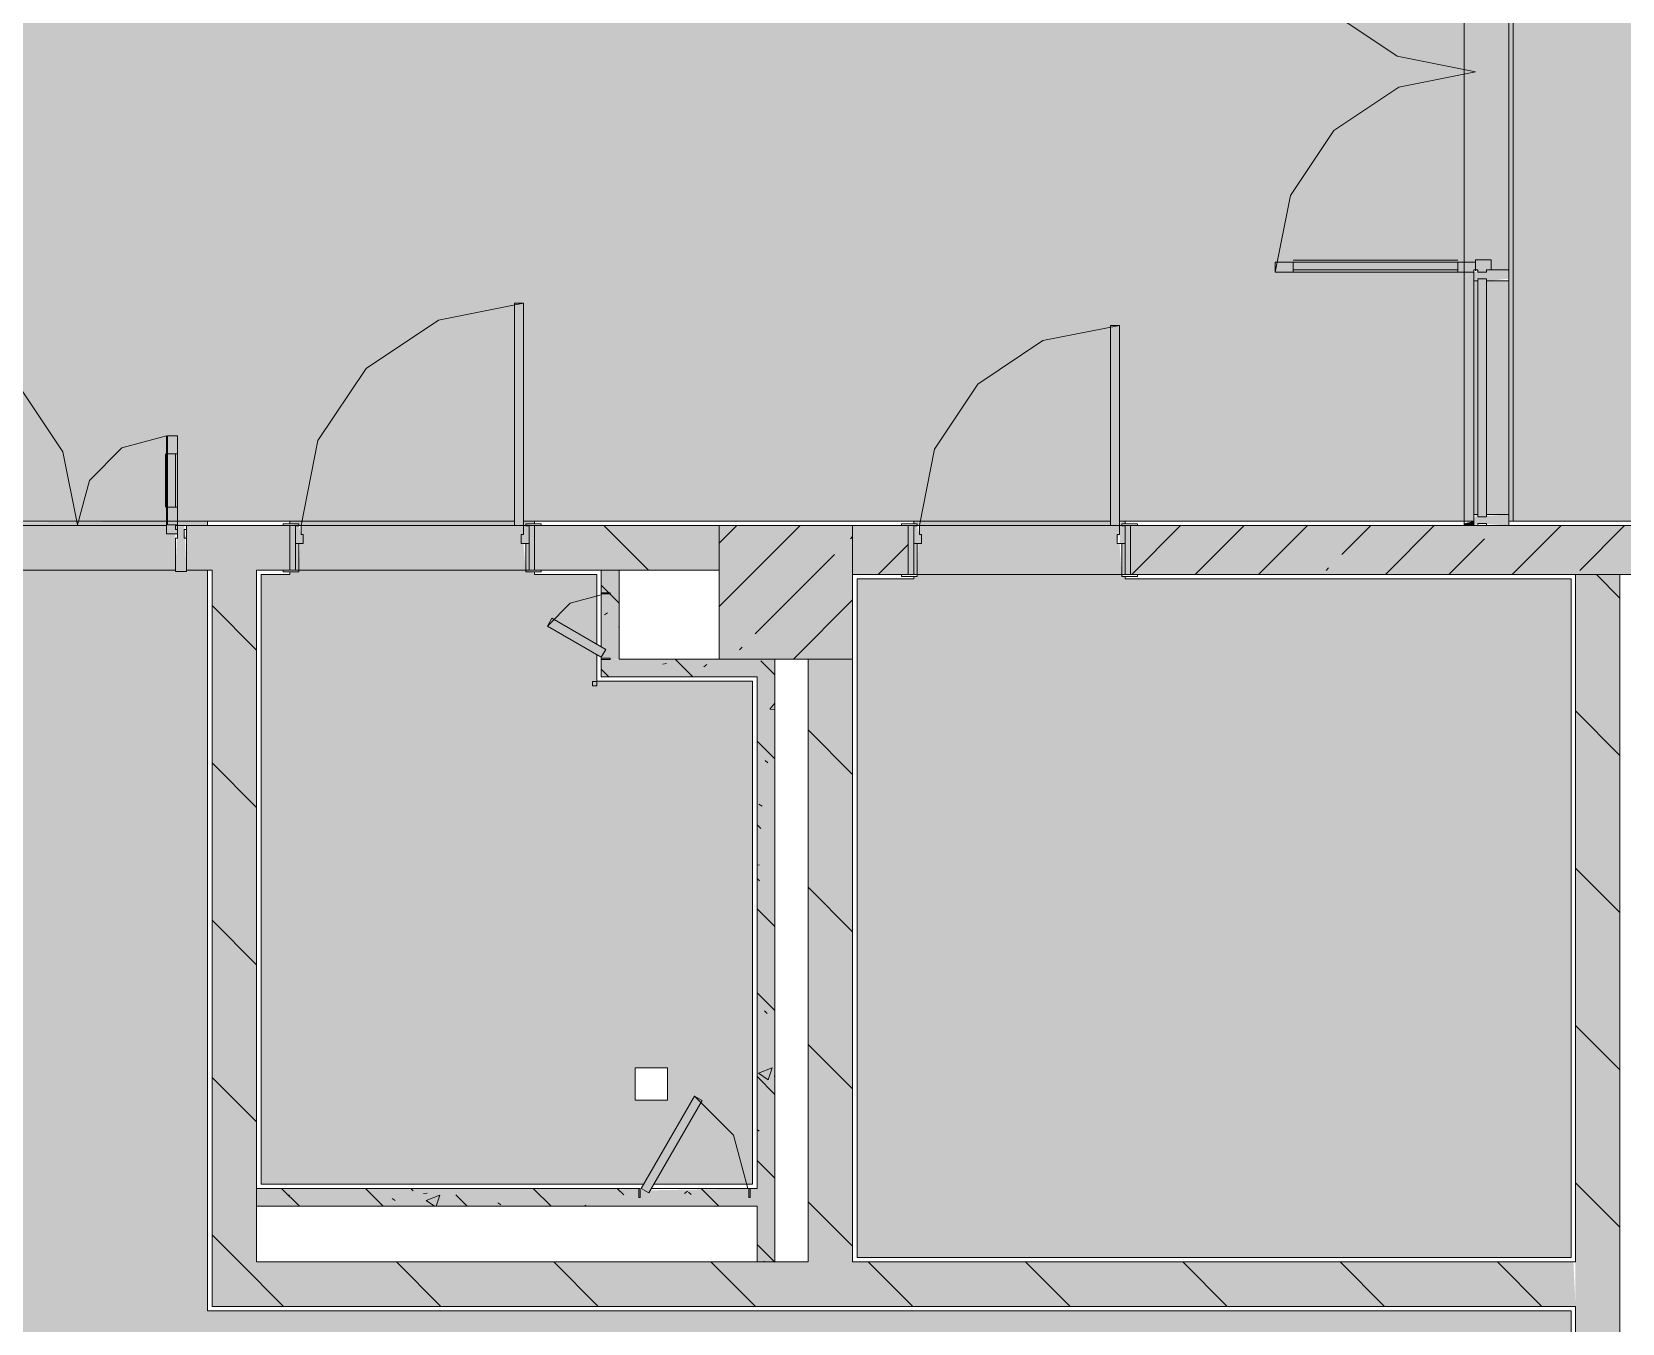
# Model space of a CAD drawing. Header units: millimetres. Extents: x -3817 to 677485, y -22715 to 103890.
# Drawn here: x 2368 to 2424.3, y -19569.9 to -19524.2 of the extents above; entities that cross this region are included whole.
import ezdxf

# ---------------------------------------------------------------- set-up
doc = ezdxf.new("R2010")
doc.units = ezdxf.units.MM
doc.layers.add('PDF _Геометрия', color=7, linetype='Continuous', true_color=0x1d1d1d)
doc.layers.add('PDF _Сплошная заливка', color=7, linetype='Continuous', true_color=0xffffff)

msp = doc.modelspace()

# ---------------------------------------------------------------- hatches: boundary and pattern name
at = {"layer": 'PDF _Сплошная заливка', "transparency": 33554559}
h = msp.add_hatch(color=256, dxfattribs=at)
h.paths.add_polyline_path([(2274.811, -19543.403), (2284.352, -19543.338), (2284.352, -19542.773), (2284.627, -19542.773), (2284.627, -19541.607), (2284.745, -19541.607), (2284.745, -19541.513), (2326.293, -19541.502), (2327.789, -19538.911), (2328.062, -19539.069), (2326.651, -19541.513), (2385.11, -19541.513), (2385.11, -19533.797), (2385.425, -19533.797), (2385.425, -19541.513), (2406.212, -19541.513), (2406.212, -19534.584), (2406.527, -19534.584), (2406.527, -19541.513), (2419.072, -19541.513), (2419.072, -19532.616), (2419.205, -19532.694), (2420.308, -19532.694), (2420.308, -19541.513), (2420.463, -19541.513), (2420.463, -19518.207), (2420.308, -19518.207), (2420.308, -19518.443), (2419.072, -19518.364), (2419.072, -19518.207), (2368.969, -19518.207), (2368.969, -19488.916), (2368.182, -19488.916), (2368.182, -19483.247), (2373.851, -19483.247), (2373.851, -19484.035), (2379.323, -19484.035), (2379.323, -19483.877), (2379.913, -19483.877), (2379.913, -19484.035), (2388.575, -19484.035), (2388.653, -19483.877), (2389.165, -19483.877), (2389.165, -19484.035), (2419.715, -19484.035), (2419.789, -19483.775), (2420.306, -19483.775), (2420.306, -19484.035), (2420.463, -19484.035), (2420.463, -19508.601), (2421.41, -19508.601), (2421.489, -19508.916), (2437.945, -19508.916), (2437.945, -19508.601), (2438.888, -19508.601), (2438.888, -19489.074), (2433.534, -19489.074), (2433.494, -19390.495), (2420.859, -19390.51), (2420.847, -19395.296), (2408.655, -19395.296), (2408.655, -19396.951), (2403.615, -19396.951), (2403.615, -19395.274), (2403.529, -19395.345), (2403.482, -19395.502), (2379.996, -19395.502), (2379.917, -19409.803), (2377.551, -19409.803), (2377.551, -19409.707), (2337.797, -19409.707), (2337.789, -19412.549), (2333.065, -19412.549), (2333.065, -19428.918), (2337.789, -19428.918), (2337.789, -19440.493), (2314.404, -19440.493), (2314.404, -19454.351), (2314.561, -19454.351), (2314.561, -19464.114), (2314.404, -19464.114), (2314.404, -19477.814), (2314.561, -19477.814), (2314.561, -19505.058), (2314.404, -19505.058), (2314.404, -19511.829), (2321.49, -19511.829), (2321.49, -19512.144), (2314.467, -19512.223), (2314.467, -19512.538), (2314.561, -19512.538), (2314.561, -19518.207), (2288.98, -19518.207), (2288.98, -19514.27), (2275.594, -19514.27), (2275.594, -19518.207), (2262.201, -19518.207), (2262.201, -19536.789), (2271.335, -19536.789), (2271.335, -19541.513), (2273.328, -19541.513), (2273.368, -19541.607), (2273.447, -19541.67), (2273.447, -19542.773), (2273.801, -19542.773), (2273.722, -19543.009), (2273.801, -19543.403), (2274.126, -19543.403)], flags=0)
h.paths.add_polyline_path([(2419.205, -19541.355), (2419.205, -19541.277), (2419.072, -19541.277)], flags=0)
h.paths.add_polyline_path([(2436.842, -19510.176), (2436.842, -19510.152), (2422.473, -19510.176), (2422.512, -19510.333), (2436.488, -19510.333), (2436.488, -19510.176)], flags=0)
h.paths.add_polyline_path([(2438.888, -19510.333), (2438.848, -19510.176), (2436.842, -19510.176), (2436.842, -19510.333), (2437.945, -19510.333)], flags=0)
h.paths.add_polyline_path([(2421.41, -19510.152), (2421.489, -19510.018), (2421.41, -19510.123)], flags=0)
h.paths.add_polyline_path([(2422.119, -19510.333), (2422.119, -19510.152), (2420.463, -19510.176), (2420.463, -19510.333), (2421.922, -19510.333)], flags=0)
h.paths.add_polyline_path([(2421.804, -19510.152), (2421.804, -19510.018), (2421.725, -19510.018), (2421.794, -19510.136)], flags=0)
h.paths.add_polyline_path([(2437.551, -19510.152), (2437.551, -19510.018), (2437.472, -19510.018)], flags=0)
h.paths.add_polyline_path([(2337.178, -19482.94), (2335.918, -19482.891), (2335.918, -19481.141), (2334.69, -19480.86), (2334.758, -19480.712), (2334.886, -19480.725), (2335.918, -19480.83), (2335.918, -19480.736), (2337.772, -19480.736), (2337.852, -19476.691), (2338.001, -19476.691), (2338.001, -19480.736), (2339.855, -19480.804), (2339.855, -19482.94), (2338.595, -19482.94)], flags=0)
h.paths.add_polyline_path([(2337.914, -19476.127), (2337.772, -19476.127), (2337.71, -19472.082), (2335.918, -19472.019), (2335.918, -19471.908), (2334.703, -19472.047), (2334.728, -19471.89), (2335.918, -19471.677), (2335.918, -19469.878), (2339.855, -19469.878), (2339.855, -19472.082), (2338.001, -19472.082), (2337.946, -19476.127), (2337.917, -19476.127)], flags=0)
h.paths.add_polyline_path([(2369.126, -19464.429), (2368.024, -19464.429), (2368.024, -19457.5), (2374.953, -19457.5), (2374.953, -19464.429)], flags=0)
h.paths.add_polyline_path([(2376.095, -19448.306), (2376.095, -19440.038), (2376.685, -19440.038), (2376.685, -19448.306)], flags=0)
h.paths.add_polyline_path([(2376.095, -19439.487), (2376.147, -19431.22), (2376.685, -19431.22), (2376.685, -19439.487)], flags=0)
h.paths.add_polyline_path([(2369.126, -19434.903), (2368.024, -19434.903), (2368.024, -19427.974), (2374.953, -19427.974), (2374.953, -19434.903)], flags=0)
h.paths.add_polyline_path([(2376.095, -19430.826), (2376.147, -19422.559), (2376.685, -19422.559), (2376.685, -19430.826), (2376.147, -19430.826)], flags=0)
h.paths.add_polyline_path([(2376.659, -19420.13), (2376.147, -19419.835), (2380.282, -19412.676), (2380.793, -19412.971), (2377.555, -19418.578)], flags=0)
h.paths.add_polyline_path([(2377.551, -19409.646), (2377.555, -19409.646), (2377.551, -19409.549)], flags=0)
h.paths.add_polyline_path([(2420.463, -19395.485), (2408.741, -19395.485), (2408.741, -19395.328), (2420.859, -19395.328), (2420.846, -19395.485)], flags=0)
h = msp.add_hatch(color=256, dxfattribs=at)
h.paths.add_polyline_path([(2420.463, -19541.513), (2458.899, -19541.513), (2459.911, -19539.761), (2460.183, -19539.919), (2459.263, -19541.513), (2479.135, -19541.513), (2480.54, -19539.079), (2480.813, -19539.237), (2479.498, -19541.513), (2563.458, -19541.513), (2563.458, -19523.325), (2551.955, -19523.325), (2551.955, -19528.049), (2551.64, -19528.049), (2551.561, -19523.325), (2550.222, -19523.325), (2550.159, -19513.719), (2546.679, -19513.719), (2546.679, -19513.325), (2550.222, -19513.325), (2550.222, -19503.483), (2543.136, -19503.483), (2543.136, -19503.089), (2550.222, -19503.089), (2550.222, -19484.192), (2562.348, -19484.192), (2562.348, -19434.192), (2563.458, -19434.192), (2563.458, -19422.775), (2557.545, -19422.746), (2557.545, -19419.627), (2533.294, -19419.627), (2533.294, -19422.746), (2530.696, -19422.746), (2530.696, -19456.319), (2538.412, -19456.319), (2538.412, -19456.634), (2530.696, -19456.634), (2530.696, -19460.347), (2533.129, -19461.752), (2532.972, -19462.025), (2530.696, -19460.711), (2530.696, -19495.53), (2482.115, -19495.53), (2482.115, -19508.443), (2486.681, -19508.443), (2486.681, -19508.758), (2482.115, -19508.758), (2482.115, -19515.372), (2486.681, -19515.372), (2486.681, -19515.687), (2482.115, -19515.687), (2482.115, -19518.207), (2448.651, -19518.207), (2448.651, -19522.773), (2448.336, -19522.773), (2448.336, -19518.207), (2441.722, -19518.207), (2441.722, -19522.773), (2441.407, -19522.773), (2441.407, -19518.207), (2438.888, -19518.207), (2438.888, -19510.333), (2436.842, -19510.333), (2436.842, -19517.419), (2436.488, -19517.419), (2436.488, -19510.333), (2422.473, -19510.333), (2422.473, -19517.262), (2422.119, -19517.262), (2422.119, -19510.333), (2420.463, -19510.333), (2420.463, -19537.159)], flags=0)
h.paths.add_polyline_path([(2551.86, -19515.53), (2562.348, -19515.53), (2562.348, -19485.767), (2551.797, -19485.767), (2551.797, -19515.53)], flags=0)
for points in [[(2419.52, -19533.009), (2420.308, -19532.931), (2420.308, -19532.616), (2419.072, -19532.694), (2419.072, -19533.009), (2419.205, -19532.931), (2419.52, -19532.931)], [(2420.308, -19541.277), (2420.308, -19533.009), (2419.52, -19533.009), (2419.52, -19541.277), (2419.941, -19541.277)], [(2420.308, -19541.67), (2420.308, -19541.277), (2419.072, -19541.355), (2419.072, -19541.67), (2419.205, -19541.592), (2420.306, -19541.67)], [(2373.103, -19543.3), (2373.496, -19543.245), (2373.418, -19541.67), (2373.181, -19541.704), (2373.103, -19543.245)], [(2397.078, -19546.395), (2397.078, -19541.67), (2392.354, -19541.67), (2392.354, -19546.395), (2395.503, -19546.395)], [(2375.977, -19567.733), (2375.977, -19543.245), (2374.402, -19543.245), (2374.402, -19567.733), (2374.955, -19567.733)], [(2388.811, -19547.025), (2393.693, -19547.025), (2393.693, -19546.395), (2388.811, -19546.406), (2388.811, -19546.6)], [(2389.591, -19565.764), (2393.693, -19565.764), (2393.693, -19565.134), (2389.917, -19565.199), (2389.863, -19565.292), (2389.512, -19565.134), (2375.977, -19565.134), (2375.977, -19565.764), (2389.512, -19565.764)], [(2422.51, -19569.307), (2422.668, -19569.307), (2422.594, -19567.733), (2374.402, -19567.733), (2374.402, -19569.307), (2421.179, -19569.307)]]:
    msp.add_hatch(color=256, dxfattribs=at).paths.add_polyline_path(points)
h = msp.add_hatch(color=256, dxfattribs=at)
h.paths.add_polyline_path([(2383.496, -19602.771), (2383.496, -19602.611), (2378.772, -19602.611), (2378.772, -19602.771), (2380.521, -19602.771)], flags=0)
h.paths.add_polyline_path([(2335.798, -19602.771), (2338.616, -19602.771), (2338.616, -19602.614), (2335.464, -19602.614), (2335.464, -19602.771)], flags=0)
h.paths.add_polyline_path([(2384.087, -19599.779), (2422.51, -19599.7), (2422.51, -19569.465), (2374.244, -19569.465), (2374.244, -19543.245), (2373.103, -19543.245), (2373.103, -19541.962), (2372.788, -19541.962), (2372.788, -19541.647), (2374.244, -19541.67), (2374.241, -19541.513), (2361.804, -19541.591), (2361.804, -19541.67), (2362.867, -19541.67), (2362.867, -19541.962), (2362.473, -19541.962), (2362.473, -19543.3), (2361.804, -19543.3), (2361.804, -19548.363), (2354.481, -19548.371), (2353.379, -19550.28), (2353.106, -19550.123), (2354.122, -19548.363), (2351.411, -19548.363), (2351.411, -19543.403), (2330.151, -19543.403), (2330.151, -19547.812), (2321.333, -19547.812), (2321.333, -19543.3), (2308.459, -19543.3), (2308.459, -19541.513), (2296.649, -19541.513), (2296.727, -19541.67), (2297.042, -19541.67), (2296.964, -19541.804), (2296.964, -19543.3), (2290.704, -19543.3), (2290.704, -19599.7), (2339.108, -19599.779), (2339.206, -19599.779), (2339.364, -19599.767), (2339.368, -19599.692), (2356.757, -19599.767), (2356.765, -19599.779), (2378.181, -19599.779), (2378.28, -19599.779), (2383.988, -19599.779)], flags=0)
h.paths.add_polyline_path([(2373.418, -19542.119), (2373.496, -19542.119), (2373.418, -19541.967)], flags=0)
h = msp.add_hatch(color=256, dxfattribs=at)
h.paths.add_polyline_path([(2389.682, -19564.977), (2391.48, -19561.861), (2391.753, -19562.019), (2390.045, -19564.977), (2393.535, -19564.977), (2393.535, -19547.182), (2388.023, -19547.182), (2388.023, -19546.237), (2386.272, -19545.225), (2386.429, -19544.952), (2388.023, -19545.873), (2388.023, -19543.403), (2385.819, -19543.403), (2385.764, -19543.308), (2385.504, -19543.245), (2385.425, -19542.3), (2385.346, -19542.3), (2385.425, -19541.67), (2385.11, -19541.668), (2385.11, -19541.513), (2377.158, -19541.513), (2377.158, -19541.607), (2377.551, -19541.67), (2377.473, -19543.308), (2377.158, -19543.308), (2377.158, -19543.403), (2376.134, -19543.403), (2376.134, -19564.977), (2389.591, -19564.977)], flags=0)
h.paths.add_polyline_path([(2389.591, -19562.008), (2389.378, -19562.008), (2389.378, -19560.859), (2390.527, -19560.859), (2390.527, -19562.008)], flags=0)
h.paths.add_polyline_path([(2385.425, -19541.67), (2385.819, -19541.607), (2385.819, -19541.513), (2385.425, -19541.513), (2385.425, -19541.599)], flags=0)
h = msp.add_hatch(color=256, dxfattribs=at)
h.paths.add_polyline_path([(2397.236, -19567.575), (2422.51, -19567.575), (2422.51, -19543.56), (2406.724, -19543.56), (2406.724, -19543.466), (2406.605, -19543.403), (2406.527, -19542.3), (2406.448, -19542.3), (2406.527, -19541.67), (2406.212, -19541.653), (2406.212, -19541.513), (2399.244, -19541.513), (2399.244, -19541.607), (2399.44, -19541.67), (2399.362, -19543.466), (2399.244, -19543.466), (2399.244, -19543.56), (2397.236, -19543.56), (2397.236, -19562.206)], flags=0)
h.paths.add_polyline_path([(2406.605, -19541.67), (2406.605, -19541.607), (2406.724, -19541.607), (2406.724, -19541.513), (2406.527, -19541.567), (2406.527, -19541.67)], flags=0)
h = msp.add_hatch(color=256, dxfattribs=at)
h.paths.add_polyline_path([(2361.646, -19543.245), (2362.158, -19543.245), (2362.158, -19541.67), (2361.646, -19541.67)], flags=0)
h.paths.add_polyline_path([(2388.811, -19543.245), (2392.354, -19543.245), (2392.354, -19541.67), (2385.819, -19541.67), (2385.819, -19543.245), (2388.653, -19543.245)], flags=0)
h.paths.add_polyline_path([(2374.402, -19543.245), (2377.158, -19543.245), (2377.158, -19541.67), (2373.496, -19541.67), (2373.496, -19543.245), (2374.244, -19543.245)], flags=0)
h = msp.add_hatch(color=256, dxfattribs=at)
h.paths.add_polyline_path([(2372.788, -19541.962), (2373.181, -19541.962), (2373.181, -19541.647), (2372.788, -19541.67)], flags=0)
h.paths.add_polyline_path([(2362.473, -19541.962), (2362.867, -19541.962), (2362.867, -19541.647), (2362.473, -19541.67), (2362.473, -19541.922)], flags=0)
at = {"layer": 'PDF _Сплошная заливка', "true_color": 0xe2e2e2, "transparency": 33554559}
h = msp.add_hatch(color=254, dxfattribs=at)
h.paths.add_polyline_path([(2377.355, -19542.3), (2377.63, -19542.3), (2377.473, -19541.67), (2377.355, -19541.67)], flags=0)
h.paths.add_polyline_path([(2385.425, -19542.3), (2385.622, -19542.3), (2385.622, -19541.67), (2385.425, -19541.67), (2385.346, -19542.3)], flags=0)
at = {"layer": 'PDF _Сплошная заливка', "true_color": 0xfbfbfb, "transparency": 33554559}
msp.add_hatch(color=7, dxfattribs=at).paths.add_polyline_path([(2385.819, -19543.245), (2385.819, -19541.67), (2385.622, -19541.67), (2385.622, -19543.245), (2385.727, -19543.245)])
at = {"layer": 'PDF _Сплошная заливка', "transparency": 33554559}
h = msp.add_hatch(color=256, dxfattribs=at)
h.paths.add_polyline_path([(2420.463, -19543.403), (2433.691, -19543.403), (2433.691, -19541.67), (2406.92, -19541.67), (2406.92, -19543.403), (2418.969, -19543.403)], flags=0)
h.paths.add_polyline_path([(2397.078, -19543.403), (2399.047, -19543.403), (2399.047, -19541.67), (2397.078, -19541.67), (2397.078, -19542.165)], flags=0)
at = {"layer": 'PDF _Сплошная заливка', "true_color": 0xe2e2e2, "transparency": 33554559}
h = msp.add_hatch(color=254, dxfattribs=at)
h.paths.add_polyline_path([(2406.605, -19542.3), (2406.724, -19542.3), (2406.724, -19541.67), (2406.527, -19541.67), (2406.527, -19542.3)], flags=0)
h.paths.add_polyline_path([(2399.362, -19542.3), (2399.519, -19542.3), (2399.362, -19541.67), (2399.244, -19541.67), (2399.244, -19542.3)], flags=0)
at = {"layer": 'PDF _Сплошная заливка', "transparency": 33554559}
h = msp.add_hatch(color=256, dxfattribs=at)
h.paths.add_polyline_path([(2388.181, -19546.406), (2388.811, -19546.395), (2388.811, -19543.245), (2388.181, -19543.245), (2388.181, -19545.964), (2388.338, -19546.055), (2388.181, -19546.328)], flags=0)
h.paths.add_polyline_path([(2388.181, -19547.025), (2388.811, -19547.025), (2388.811, -19546.406), (2388.181, -19546.406), (2388.181, -19546.6)], flags=0)
at = {"layer": 'PDF _Сплошная заливка', "true_color": 0xe2e2e2, "transparency": 33554559}
msp.add_hatch(color=254, dxfattribs=at).paths.add_polyline_path([(2388.181, -19546.328), (2388.338, -19546.055), (2386.429, -19544.952), (2386.272, -19545.225), (2388.023, -19546.237)])

# ---------------------------------------------------------------- linework, layer by layer
at = {"layer": 'PDF _Геометрия', "color": 253, "lineweight": 9, "true_color": 0xaaaaaa}
for points in [[(2420.463, -19510.176), (2420.463, -19510.333), (2422.119, -19510.333), (2420.463, -19510.333), (2420.463, -19541.513), (2458.899, -19541.513)], [(2411.883, -19518.364), (2412.434, -19521.136), (2414.005, -19523.486), (2416.355, -19525.057), (2419.127, -19525.608)], [(2420.308, -19541.513), (2420.463, -19541.513), (2420.463, -19518.207), (2420.308, -19518.207)], [(2412.04, -19532.694), (2412.58, -19529.983), (2414.116, -19527.684), (2416.415, -19526.147), (2419.127, -19525.608)], [(2412.67, -19532.269), (2418.497, -19532.269)], [(2412.67, -19532.694), (2412.67, -19532.34)], [(2418.497, -19532.694), (2418.497, -19532.34)], [(2419.678, -19532.616), (2419.678, -19532.261), (2419.127, -19532.261), (2419.127, -19532.648)], [(2412.04, -19532.694), (2419.072, -19532.694)], [(2412.67, -19532.616), (2418.497, -19532.616)], [(2419.205, -19532.694), (2419.52, -19532.694)], [(2377.551, -19541.67), (2378.151, -19538.657), (2379.857, -19536.103), (2382.412, -19534.396), (2385.425, -19533.797)], [(2399.44, -19541.67), (2399.98, -19538.959), (2401.516, -19536.66), (2403.815, -19535.123), (2406.527, -19534.584)], [(2362.867, -19541.647), (2362.867, -19534.875), (2365.458, -19535.391), (2367.655, -19536.859), (2369.123, -19539.055), (2369.638, -19541.647), (2370.06, -19540.072), (2371.213, -19538.919), (2372.788, -19538.497), (2372.788, -19541.647)], [(2372.756, -19539.127), (2372.756, -19541.017)], [(2373.181, -19539.127), (2372.827, -19539.127)], [(2373.103, -19539.127), (2373.103, -19541.017)], [(2326.651, -19541.513), (2361.646, -19541.513), (2385.11, -19541.513), (2377.158, -19541.513), (2377.158, -19541.607)], [(2374.244, -19541.67), (2374.244, -19541.511), (2361.804, -19541.511), (2361.804, -19541.67)], [(2373.181, -19541.017), (2372.827, -19541.017)], [(2385.819, -19541.607), (2385.819, -19541.513), (2385.425, -19541.513), (2406.212, -19541.513), (2399.244, -19541.513), (2399.244, -19541.607)], [(2406.724, -19541.607), (2406.724, -19541.513), (2406.527, -19541.513), (2419.072, -19541.513)], [(2373.181, -19541.962), (2372.788, -19541.962), (2372.788, -19541.647), (2373.181, -19541.647)], [(2422.51, -19599.7), (2422.51, -19569.465), (2374.244, -19569.465), (2374.244, -19543.245)], [(2377.158, -19543.308), (2377.158, -19543.403), (2376.134, -19543.403), (2376.134, -19564.977), (2389.682, -19564.977)], [(2388.023, -19545.873), (2388.023, -19543.403), (2385.819, -19543.403), (2385.819, -19543.308)], [(2399.244, -19543.466), (2399.244, -19543.56), (2397.236, -19543.56), (2397.236, -19567.575), (2422.51, -19567.575), (2422.51, -19543.56), (2406.724, -19543.56), (2406.724, -19543.466)], [(2388.181, -19544.123), (2387.079, -19544.418), (2386.272, -19545.225)], [(2390.045, -19564.977), (2393.535, -19564.977), (2393.535, -19547.182), (2388.023, -19547.182), (2388.023, -19546.237)], [(2393.37, -19565.134), (2392.864, -19563.244), (2391.48, -19561.861)]]:
    msp.add_lwpolyline(points, dxfattribs=at)
at = {"layer": 'PDF _Геометрия', "color": 7, "lineweight": 9}
for points in [[(2419.52, -19541.67), (2418.731, -19541.67), (2418.731, -19518.128), (2419.072, -19518.128)], [(2420.306, -19518.443), (2420.306, -19532.616)], [(2419.205, -19533.009), (2419.072, -19533.009), (2419.205, -19533.009)], [(2419.205, -19541.277), (2419.205, -19533.009)], [(2420.308, -19541.277), (2420.308, -19533.009)], [(2419.205, -19541.277), (2419.072, -19541.277), (2419.205, -19541.277)], [(2362.867, -19541.67), (2372.788, -19541.67)], [(2373.181, -19541.67), (2373.496, -19541.67), (2373.496, -19542.119)], [(2376.921, -19541.67), (2373.496, -19541.67), (2373.496, -19543.245), (2374.402, -19543.245), (2374.402, -19567.733), (2374.402, -19569.307), (2422.668, -19569.307), (2422.668, -19603.086), (2424.243, -19603.086)], [(2377.158, -19541.691), (2377.137, -19541.67)], [(2377.158, -19543.245), (2377.158, -19541.67)], [(2377.473, -19541.67), (2385.11, -19541.67)], [(2385.819, -19541.67), (2385.819, -19543.245)], [(2422.668, -19603.086), (2413.613, -19603.086), (2413.613, -19604.66), (2424.243, -19604.66), (2424.243, -19603.086), (2424.243, -19543.403), (2422.668, -19543.403), (2422.668, -19567.733), (2397.078, -19567.733), (2397.078, -19546.395), (2395.503, -19546.395), (2395.503, -19567.733), (2394.323, -19567.733), (2394.323, -19546.395), (2393.693, -19546.395), (2388.811, -19546.395), (2388.811, -19544.044), (2388.811, -19543.245), (2392.354, -19543.245), (2392.354, -19541.67), (2386.055, -19541.67)], [(2389.847, -19543.245), (2388.272, -19541.67)], [(2392.354, -19544.536), (2395.22, -19541.67)], [(2392.354, -19542.291), (2392.975, -19541.67)], [(2398.81, -19541.67), (2396.291, -19541.67)], [(2396.999, -19542.136), (2397.078, -19542.057)], [(2399.047, -19543.403), (2399.047, -19541.67)], [(2399.362, -19541.67), (2406.212, -19541.67)], [(2406.92, -19541.67), (2406.92, -19543.403)], [(2406.957, -19543.403), (2408.689, -19541.67)], [(2424.243, -19543.403), (2433.691, -19543.403), (2433.691, -19541.67), (2407.157, -19541.67)], [(2409.202, -19543.403), (2410.934, -19541.67)], [(2411.447, -19543.403), (2413.179, -19541.67)], [(2414.398, -19542.697), (2415.424, -19541.67)], [(2415.937, -19543.403), (2417.669, -19541.67)], [(2420.427, -19543.403), (2422.159, -19541.67)], [(2422.816, -19543.258), (2424.404, -19541.67)], [(2397.977, -19543.403), (2399.047, -19542.333)], [(2418.182, -19543.403), (2419.449, -19542.136)], [(2373.106, -19543.245), (2362.537, -19543.245)], [(2389.512, -19565.134), (2375.977, -19565.134), (2375.977, -19565.764), (2375.977, -19565.134), (2375.977, -19543.245), (2376.921, -19543.245)], [(2385.504, -19543.245), (2377.473, -19543.245)], [(2386.055, -19543.245), (2388.181, -19543.245), (2388.181, -19544.044), (2388.181, -19545.964)], [(2388.811, -19543.245), (2388.181, -19543.245)], [(2393.632, -19545.503), (2396.438, -19542.697)], [(2413.836, -19543.258), (2413.93, -19543.165)], [(2397.078, -19543.403), (2398.81, -19543.403)], [(2406.605, -19543.403), (2399.362, -19543.403)], [(2407.157, -19543.403), (2422.668, -19543.403)], [(2424.243, -19544.235), (2423.41, -19543.403)], [(2394.985, -19546.395), (2397.078, -19544.302)], [(2375.977, -19546.077), (2374.402, -19544.503)], [(2393.07, -19546.065), (2393.164, -19545.971)], [(2388.181, -19546.406), (2388.181, -19547.025), (2388.811, -19547.025), (2393.693, -19547.025), (2393.693, -19565.134), (2393.449, -19565.134), (2389.954, -19565.134)], [(2424.243, -19549.803), (2422.668, -19548.228)], [(2397.078, -19550.476), (2395.503, -19548.901)], [(2375.977, -19551.645), (2374.402, -19550.07)], [(2424.243, -19555.37), (2422.668, -19553.796)], [(2397.078, -19556.044), (2395.503, -19554.469)], [(2375.977, -19557.212), (2374.402, -19555.638)], [(2424.243, -19560.938), (2422.668, -19559.363)], [(2397.078, -19561.611), (2395.503, -19560.037)], [(2375.977, -19562.78), (2374.402, -19561.205)], [(2424.243, -19566.505), (2422.668, -19564.931)], [(2397.078, -19567.179), (2395.503, -19565.604)], [(2376.936, -19569.307), (2375.361, -19567.733), (2374.402, -19566.773)], [(2382.504, -19569.307), (2380.929, -19567.733)], [(2388.071, -19569.307), (2386.497, -19567.733)], [(2393.639, -19569.307), (2392.064, -19567.733)], [(2393.693, -19567.733), (2394.323, -19567.733)], [(2399.207, -19569.307), (2397.632, -19567.733)], [(2404.774, -19569.307), (2403.199, -19567.733)], [(2410.342, -19569.307), (2408.767, -19567.733)], [(2415.909, -19569.307), (2414.335, -19567.733)], [(2421.477, -19569.307), (2419.902, -19567.733)]]:
    msp.add_lwpolyline(points, dxfattribs=at)
at = {"layer": 'PDF _Геометрия', "color": 253, "lineweight": 9, "true_color": 0xaaaaaa}
for points in [[(2419.072, -19532.694), (2412.04, -19532.694), (2412.04, -19532.34), (2419.127, -19532.34), (2412.04, -19532.34), (2412.04, -19532.694)], [(2419.127, -19532.34), (2419.127, -19532.648)], [(2385.425, -19533.797), (2385.11, -19533.797), (2385.11, -19541.67), (2385.425, -19541.67)], [(2406.527, -19534.584), (2406.212, -19534.584), (2406.212, -19541.67), (2406.527, -19541.67)], [(2372.827, -19541.647), (2373.181, -19541.647), (2373.181, -19538.497), (2372.827, -19538.497), (2372.827, -19541.647), (2373.181, -19541.647), (2373.181, -19538.497), (2372.827, -19538.497)], [(2372.788, -19541.647), (2372.788, -19541.962), (2373.181, -19541.962), (2372.788, -19541.962), (2372.788, -19541.647), (2373.181, -19541.647)], [(2373.181, -19541.647), (2372.788, -19541.647), (2372.788, -19541.962), (2373.181, -19541.962)], [(2377.473, -19541.67), (2377.473, -19541.607), (2376.921, -19541.607), (2376.921, -19541.67)], [(2377.355, -19543.245), (2377.355, -19541.67), (2377.158, -19541.67), (2377.158, -19543.245)], [(2377.551, -19541.67), (2377.355, -19541.67), (2377.355, -19542.3), (2377.63, -19542.3), (2377.63, -19541.985), (2377.551, -19541.985)], [(2377.473, -19541.678), (2377.473, -19541.67), (2377.355, -19541.67), (2377.355, -19541.678)], [(2385.425, -19541.67), (2385.425, -19541.985), (2385.346, -19541.985), (2385.346, -19542.3), (2385.622, -19542.3), (2385.622, -19541.67)], [(2385.504, -19541.67), (2386.055, -19541.67), (2386.055, -19541.607), (2385.504, -19541.607)], [(2385.504, -19541.678), (2385.622, -19541.678), (2385.622, -19541.67), (2385.504, -19541.67)], [(2385.622, -19543.245), (2385.819, -19543.245), (2385.819, -19541.67), (2385.622, -19541.67)], [(2399.362, -19541.67), (2399.362, -19541.607), (2398.81, -19541.607), (2398.81, -19541.67)], [(2399.244, -19543.403), (2399.244, -19541.67), (2399.047, -19541.67), (2399.047, -19543.403)], [(2399.44, -19541.67), (2399.244, -19541.67), (2399.244, -19542.3), (2399.519, -19542.3), (2399.519, -19541.985), (2399.44, -19541.985)], [(2399.362, -19541.678), (2399.362, -19541.67), (2399.244, -19541.67), (2399.244, -19541.678)], [(2406.527, -19541.67), (2406.527, -19541.985), (2406.448, -19541.985), (2406.448, -19542.3), (2406.724, -19542.3), (2406.724, -19541.67)], [(2406.605, -19541.67), (2407.157, -19541.67), (2407.157, -19541.607), (2406.605, -19541.607)], [(2406.605, -19541.678), (2406.724, -19541.678), (2406.724, -19541.67), (2406.605, -19541.67)], [(2406.724, -19543.403), (2406.92, -19543.403), (2406.92, -19541.67), (2406.724, -19541.67)], [(2377.473, -19543.245), (2377.473, -19542.3), (2377.355, -19542.3), (2377.355, -19543.245)], [(2385.504, -19543.245), (2385.622, -19543.245), (2385.622, -19542.3), (2385.504, -19542.3)], [(2399.362, -19543.403), (2399.362, -19542.3), (2399.244, -19542.3), (2399.244, -19543.403)], [(2406.605, -19543.403), (2406.724, -19543.403), (2406.724, -19542.3), (2406.605, -19542.3)], [(2377.473, -19543.308), (2377.473, -19543.245), (2376.921, -19543.245), (2376.921, -19543.308)], [(2385.504, -19543.308), (2386.055, -19543.308), (2386.055, -19543.245), (2385.504, -19543.245)], [(2399.362, -19543.466), (2399.362, -19543.403), (2398.81, -19543.403), (2398.81, -19543.466)], [(2406.605, -19543.466), (2407.157, -19543.466), (2407.157, -19543.403), (2406.605, -19543.403)], [(2388.496, -19544.084), (2388.496, -19544.044), (2388.181, -19544.044), (2388.181, -19544.084)], [(2386.272, -19545.225), (2388.181, -19546.328), (2388.338, -19546.055), (2386.429, -19544.952)], [(2388.496, -19546.367), (2388.181, -19546.367), (2388.181, -19546.406), (2388.496, -19546.406)], [(2389.378, -19560.859), (2390.527, -19560.859), (2390.527, -19562.008), (2389.378, -19562.008)], [(2391.48, -19561.861), (2389.591, -19565.134), (2389.863, -19565.292), (2391.753, -19562.019)], [(2389.551, -19565.449), (2389.551, -19565.134), (2389.512, -19565.134), (2389.512, -19565.449)], [(2393.409, -19565.449), (2393.449, -19565.449), (2393.449, -19565.134), (2393.409, -19565.134)]]:
    msp.add_lwpolyline(points, close=True, dxfattribs=at)
at = {"layer": 'PDF _Геометрия', "color": 7, "lineweight": 9}
for points in [[(2419.205, -19533.009), (2419.205, -19532.931), (2419.52, -19532.931), (2419.52, -19533.009), (2420.308, -19533.009), (2420.308, -19532.616), (2419.52, -19532.616), (2419.52, -19532.694), (2419.205, -19532.694), (2419.205, -19532.616), (2419.072, -19532.616), (2419.072, -19533.009)], [(2419.072, -19533.009), (2419.072, -19541.277)], [(2419.205, -19532.931), (2419.205, -19541.355), (2419.52, -19541.355), (2419.52, -19532.931)], [(2420.308, -19533.009), (2420.308, -19541.277), (2419.52, -19541.277), (2419.52, -19533.009)], [(2419.205, -19541.67), (2419.205, -19541.592), (2419.52, -19541.592), (2419.52, -19541.67), (2420.308, -19541.67), (2420.308, -19541.277), (2419.52, -19541.277), (2419.52, -19541.355), (2419.205, -19541.355), (2419.205, -19541.277), (2419.072, -19541.277), (2419.072, -19541.67)], [(2373.418, -19542.119), (2373.418, -19541.804), (2373.496, -19541.804), (2373.496, -19541.67), (2373.103, -19541.67), (2373.103, -19541.804), (2373.181, -19541.804), (2373.181, -19542.119), (2373.103, -19542.119), (2373.103, -19543.3), (2373.496, -19543.3), (2373.496, -19542.119)], [(2397.078, -19541.67), (2392.354, -19541.67), (2392.354, -19546.395), (2397.078, -19546.395)], [(2388.023, -19547.19), (2387.87, -19547.19), (2387.87, -19547.347), (2388.023, -19547.347)], [(2375.977, -19565.764), (2389.512, -19565.764), (2393.449, -19565.764), (2393.693, -19565.764), (2393.693, -19567.733), (2375.977, -19567.733)]]:
    msp.add_lwpolyline(points, close=True, dxfattribs=at)
at = {"layer": 'PDF _Геометрия', "color": 8, "lineweight": 9, "true_color": 0x787878}
for points in [[(2388.811, -19544.414), (2388.181, -19543.784)], [(2388.297, -19544.833), (2388.402, -19544.753)], [(2388.811, -19545.273), (2388.792, -19545.261), (2388.811, -19545.254)], [(2390.356, -19546.573), (2390.487, -19546.555)], [(2391.421, -19547.025), (2390.791, -19546.395)], [(2391.806, -19546.671), (2391.911, -19546.59)], [(2394.323, -19546.955), (2393.826, -19546.458)], [(2388.453, -19547.025), (2388.181, -19546.752)], [(2394.323, -19548.179), (2394.15, -19548.164), (2394.323, -19547.959)], [(2394.323, -19549.926), (2393.693, -19549.296)], [(2393.979, -19549.982), (2394.076, -19550.071)], [(2393.761, -19551.53), (2393.872, -19551.601)], [(2393.826, -19552.397), (2393.693, -19552.264)], [(2394.323, -19552.894), (2394.321, -19552.892)], [(2393.693, -19553.688), (2393.786, -19553.676)], [(2393.693, -19554.161), (2393.787, -19554.248)], [(2394.323, -19555.866), (2393.693, -19555.236)], [(2394.323, -19558.834), (2393.693, -19558.204)], [(2393.958, -19558.846), (2394.055, -19558.935)], [(2394.323, -19561.805), (2393.693, -19561.175)], [(2394.09, -19561.284), (2393.742, -19561.049), (2394.232, -19560.861)], [(2394.09, -19561.284), (2394.232, -19560.861)], [(2394.304, -19561.163), (2394.323, -19561.16)], [(2393.693, -19563.044), (2393.766, -19563.111)], [(2394.323, -19564.773), (2393.693, -19564.143)], [(2377.495, -19565.764), (2376.865, -19565.134)], [(2380.463, -19565.764), (2379.833, -19565.134)], [(2381.433, -19565.134), (2381.52, -19565.213)], [(2386.403, -19565.764), (2385.773, -19565.134)], [(2388.975, -19565.365), (2388.744, -19565.134)], [(2392.342, -19565.764), (2391.712, -19565.134)], [(2377.04, -19565.326), (2377.151, -19565.397)], [(2380.776, -19565.484), (2380.888, -19565.555)], [(2381.886, -19565.316), (2382.017, -19565.299)], [(2382.276, -19565.764), (2381.979, -19565.564), (2382.47, -19565.376)], [(2382.22, -19565.764), (2382.224, -19565.761)], [(2382.224, -19565.764), (2382.224, -19565.761)], [(2382.34, -19565.764), (2382.47, -19565.376)], [(2383.435, -19565.764), (2383.036, -19565.365)], [(2384.513, -19565.642), (2384.624, -19565.713)], [(2387.584, -19565.764), (2387.636, -19565.724)], [(2391.125, -19565.312), (2391.23, -19565.232)], [(2391.264, -19565.26), (2391.362, -19565.349)], [(2394.311, -19567.733), (2393.693, -19567.115)], [(2393.937, -19567.709), (2393.963, -19567.733)]]:
    msp.add_lwpolyline(points, dxfattribs=at)
at = {"layer": 'PDF _Сплошная заливка', "lineweight": 60, "transparency": 33554559}
for points in [[(2419.205, -19541.277), (2419.205, -19533.009), (2419.072, -19541.277), (2419.072, -19533.009)], [(2419.52, -19541.355), (2419.52, -19532.931), (2419.205, -19541.355), (2419.205, -19532.931)], [(2419.072, -19541.67), (2419.072, -19541.513), (2418.731, -19541.67), (2418.731, -19541.592)], [(2424.243, -19603.086), (2424.243, -19543.403), (2422.668, -19603.086), (2422.668, -19543.403)], [(2394.323, -19567.733), (2394.323, -19546.395), (2393.693, -19567.733), (2393.693, -19546.406)], [(2397.078, -19567.733), (2397.078, -19546.395), (2395.503, -19567.733), (2395.503, -19546.395)]]:
    msp.add_solid(points, dxfattribs=at)
at = {"layer": 'PDF _Сплошная заливка', "color": 254, "lineweight": 60, "true_color": 0xe2e2e2, "transparency": 33554559}
for points in [[(2385.425, -19541.67), (2385.425, -19533.797), (2385.11, -19541.67), (2385.11, -19533.797)], [(2406.527, -19541.67), (2406.527, -19534.584), (2406.212, -19541.67), (2406.212, -19534.584)], [(2377.473, -19543.245), (2377.473, -19542.3), (2377.355, -19543.245), (2377.355, -19542.3)], [(2385.622, -19543.245), (2385.622, -19542.3), (2385.504, -19543.245), (2385.504, -19542.3)], [(2399.362, -19543.403), (2399.362, -19542.3), (2399.244, -19543.403), (2399.244, -19542.3)], [(2406.724, -19543.403), (2406.724, -19542.3), (2406.605, -19543.403), (2406.605, -19542.3)], [(2389.863, -19565.292), (2391.753, -19562.019), (2389.591, -19565.134), (2391.48, -19561.861)]]:
    msp.add_solid(points, dxfattribs=at)
at = {"layer": 'PDF _Сплошная заливка', "color": 7, "lineweight": 60, "true_color": 0xfbfbfb, "transparency": 33554559}
for points in [[(2377.158, -19543.245), (2377.355, -19543.245), (2377.158, -19541.67), (2377.355, -19541.67)], [(2399.244, -19543.403), (2399.244, -19541.67), (2399.047, -19543.403), (2399.047, -19541.67)], [(2406.724, -19543.403), (2406.92, -19543.403), (2406.724, -19541.67), (2406.92, -19541.67)]]:
    msp.add_solid(points, dxfattribs=at)

doc.saveas('drawing.dxf')
